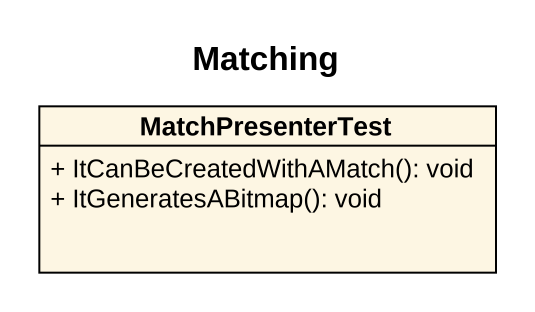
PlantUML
@startuml
title Matching
hide circle
hide empty members
skinparam classAttributeIconSize 0
class MatchPresenterTest {
  + ItCanBeCreatedWithAMatch(): void
  + ItGeneratesABitmap(): void
}
@enduml
